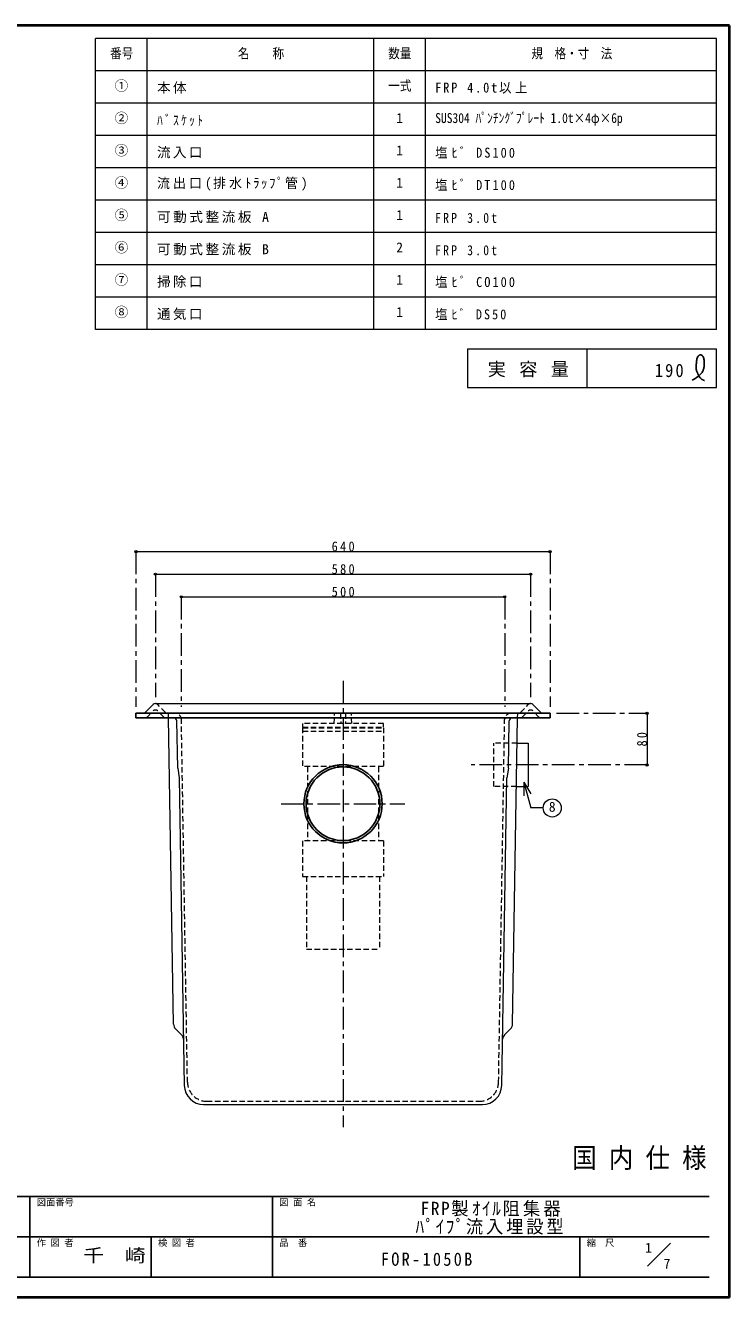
# Model space of a CAD drawing. Units: millimetres at full size, sheet at 1:7; details may follow other scales. Extents: x -1474 to 1361, y -976 to 991.
# Drawn here: x 273 to 1361, y -976 to 991 of the extents above; entities that cross this region are included whole.
import ezdxf
from ezdxf.enums import TextEntityAlignment as Align

# ---------------------------------------------------------------- set-up
doc = ezdxf.new("R2010")
doc.units = ezdxf.units.MM
doc.header["$LTSCALE"] = 7
doc.header["$PDMODE"] = 32
doc.header["$PDSIZE"] = 3.5
doc.linetypes.add('CHAIN1', pattern=[8, 5, -1, 1, -1])
doc.linetypes.add('DASHED1', pattern=[1.8, 1.2, -0.6])
doc.layers.add('0-0_ﾚｲﾔ1', color=7, linetype='Continuous', lineweight=18)
doc.styles.add('ＭＳ ゴシック', font='')
doc.styles.get('ＭＳ ゴシック').set_extended_font_data('MS Gothic')

msp = doc.modelspace()

# ---------------------------------------------------------------- linework, layer by layer
at = {"layer": '0-0_ﾚｲﾔ1', "color": 1, "lineweight": 40}
for p, q in [((1360.996, 991.391), (-1474.004, 991.391)), ((1360.996, -975.609), (1360.996, 991.391)), ((1360.996, -975.609), (-1474.004, -975.609))]:
    msp.add_line(p, q, dxfattribs=at)
at = {"layer": '0-0_ﾚｲﾔ1', "color": 3}
for p, q in [((1340.996, 971.391), (380.996, 971.391)), ((380.996, 521.391), (380.996, 971.391)), ((460.996, 521.391), (460.996, 971.391)), ((810.996, 521.391), (810.996, 971.391)), ((890.996, 521.391), (890.996, 971.391)), ((1340.996, 521.391), (1340.996, 971.391)), ((1340.996, 921.391), (380.996, 921.391)), ((1340.996, 871.391), (380.996, 871.391)), ((1340.996, 821.391), (380.996, 821.391)), ((1340.996, 771.391), (380.996, 771.391)), ((1340.996, 721.391), (380.996, 721.391)), ((1340.996, 671.391), (380.996, 671.391)), ((1340.996, 621.391), (380.996, 621.391)), ((1340.996, 571.391), (380.996, 571.391)), ((1340.996, 521.391), (380.996, 521.391)), ((955.996, 491.391), (1340.996, 491.391)), ((955.996, 491.391), (955.996, 431.391)), ((1140.996, 431.391), (1140.996, 491.391)), ((1340.996, 431.391), (1340.996, 491.391)), ((955.996, 431.391), (1340.996, 431.391))]:
    msp.add_line(p, q, dxfattribs=at)
at = {"layer": '0-0_ﾚｲﾔ1', "color": 5, "lineweight": 25}
for p, q in [((1310.027, 472.551), (1309.905, 471.442)), ((1310.18, 473.654), (1310.027, 472.551)), ((1310.375, 474.752), (1310.18, 473.654)), ((1310.512, 475.386), (1310.375, 474.752)), ((1310.635, 475.89), (1310.512, 475.386)), ((1310.884, 476.751), (1310.635, 475.89)), ((1311.188, 477.594), (1310.884, 476.751)), ((1311.558, 478.41), (1311.188, 477.594)), ((1312.006, 479.191), (1311.558, 478.41)), ((1312.543, 479.928), (1312.006, 479.191)), ((1312.899, 480.331), (1312.543, 479.928)), ((1313.156, 480.589), (1312.899, 480.331)), ((1313.632, 481.005), (1313.156, 480.589)), ((1314.143, 481.371), (1313.632, 481.005)), ((1314.682, 481.672), (1314.143, 481.371)), ((1315.239, 481.892), (1314.682, 481.672)), ((1315.807, 482.015), (1315.239, 481.892)), ((1316.139, 482.037), (1315.807, 482.015)), ((1316.542, 482.01), (1316.139, 482.037)), ((1317.227, 481.836), (1316.542, 482.01)), ((1317.89, 481.524), (1317.227, 481.836)), ((1318.519, 481.098), (1317.89, 481.524)), ((1319.1, 480.584), (1318.519, 481.098)), ((1319.621, 480.005), (1319.1, 480.584)), ((1319.891, 479.649), (1319.621, 480.005)), ((1320.312, 478.985), (1319.891, 479.649)), ((1320.857, 477.786), (1320.312, 478.985)), ((1321.211, 476.529), (1320.857, 477.786)), ((1321.419, 475.232), (1321.211, 476.529)), ((1321.526, 473.909), (1321.419, 475.232)), ((1321.576, 472.576), (1321.526, 473.909)), ((1321.596, 471.805), (1321.576, 472.576)), ((1309.336, 463.792), (1309.335, 462.464)), ((1309.335, 462.464), (1309.406, 461.142)), ((1309.391, 465.123), (1309.336, 463.792)), ((1309.483, 466.457), (1309.391, 465.123)), ((1309.406, 461.142), (1309.488, 460.379)), ((1309.594, 467.791), (1309.483, 466.457)), ((1309.488, 460.379), (1309.587, 459.718)), ((1309.587, 459.718), (1309.812, 458.585)), ((1309.659, 468.565), (1309.594, 467.791)), ((1309.712, 469.213), (1309.659, 468.565)), ((1309.804, 470.329), (1309.712, 469.213)), ((1309.905, 471.442), (1309.804, 470.329)), ((1309.812, 458.585), (1310.101, 457.461)), ((1310.101, 457.461), (1310.446, 456.351)), ((1310.446, 456.351), (1310.838, 455.255)), ((1310.838, 455.255), (1311.27, 454.175)), ((1311.27, 454.175), (1311.535, 453.558)), ((1311.535, 453.558), (1311.734, 453.112)), ((1311.734, 453.112), (1312.088, 452.352)), ((1315.551, 451.425), (1316.618, 452.524)), ((1316.618, 452.524), (1317.611, 453.683)), ((1317.611, 453.683), (1318.514, 454.905)), ((1318.514, 454.905), (1319.312, 456.192)), ((1319.312, 456.192), (1319.72, 456.968)), ((1319.72, 456.968), (1320.014, 457.601)), ((1320.014, 457.601), (1320.458, 458.722)), ((1320.458, 458.722), (1320.827, 459.873)), ((1320.827, 459.873), (1321.125, 461.048)), ((1321.125, 461.048), (1321.356, 462.238)), ((1321.356, 462.238), (1321.525, 463.436)), ((1321.525, 463.436), (1321.596, 464.131)), ((1321.619, 471.071), (1321.596, 471.805)), ((1321.596, 464.131), (1321.65, 464.85)), ((1321.66, 469.815), (1321.619, 471.071)), ((1321.65, 464.85), (1321.703, 466.089)), ((1321.696, 468.568), (1321.66, 469.815)), ((1321.714, 467.327), (1321.696, 468.568)), ((1321.703, 466.089), (1321.714, 467.327)), ((1303.349, 442.985), (1304.365, 443.57)), ((1304.365, 443.57), (1306.109, 444.587)), ((1306.109, 444.587), (1307.839, 445.629)), ((1307.839, 445.629), (1309.543, 446.712)), ((1309.543, 446.712), (1311.211, 447.851)), ((1311.211, 447.851), (1312.835, 449.064)), ((1312.088, 452.352), (1312.458, 451.6)), ((1312.458, 451.6), (1312.844, 450.855)), ((1312.835, 449.064), (1313.752, 449.806)), ((1312.844, 450.855), (1313.248, 450.115)), ((1313.248, 450.115), (1313.669, 449.379)), ((1313.669, 449.379), (1313.922, 448.953)), ((1313.752, 449.806), (1314.425, 450.384)), ((1313.922, 448.953), (1314.226, 448.459)), ((1314.226, 448.459), (1314.773, 447.616)), ((1314.425, 450.384), (1315.551, 451.425)), ((1314.773, 447.616), (1315.358, 446.801)), ((1315.358, 446.801), (1315.984, 446.029)), ((1315.984, 446.029), (1316.661, 445.316)), ((1316.661, 445.316), (1317.392, 444.678)), ((1317.392, 444.678), (1317.845, 444.349)), ((1317.845, 444.349), (1318.232, 444.103)), ((1318.232, 444.103), (1318.932, 443.726)), ((1318.932, 443.726), (1319.665, 443.399)), ((1319.665, 443.399), (1320.424, 443.111)), ((1320.424, 443.111), (1321.201, 442.852)), ((1321.201, 442.852), (1321.989, 442.61)), ((1321.989, 442.61), (1322.449, 442.473)), ((443.496, -72.109), (443.496, -79.109)), ((443.496, -72.109), (1083.496, -72.109)), ((1083.496, -72.109), (1083.496, -79.109)), ((1083.496, -79.109), (443.496, -79.109))]:
    msp.add_line(p, q, dxfattribs=at)
at = {"layer": '0-0_ﾚｲﾔ1', "color": 4, "lineweight": 9}
for p, q in [((443.496, 177.891), (1083.496, 177.891)), ((473.496, 142.891), (1053.496, 142.891)), ((513.496, 107.891), (1013.496, 107.891)), ((1233.496, -72.109), (1233.496, -152.109)), ((501.508, -553.016), (493.61, -79.109)), ((1025.483, -553.016), (1033.382, -79.109)), ((1032.724, -118.609), (1049.602, -118.609)), ((1049.602, -118.609), (1049.602, -185.609)), ((1031.607, -185.609), (1049.602, -185.609)), ((513.91, -569.239), (504.495, -559.979)), ((1013.082, -569.239), (1022.497, -559.979))]:
    msp.add_line(p, q, dxfattribs=at)
at = {"layer": '0-0_ﾚｲﾔ1', "color": 4, "linetype": 'CHAIN1', "lineweight": 9}
for p, q in [((443.496, 177.891), (443.496, -62.109)), ((1083.496, 177.891), (1083.496, -62.109)), ((473.496, 142.891), (473.496, -47.109)), ((1053.496, 142.891), (1053.496, -47.109)), ((513.496, 107.891), (513.496, -62.109)), ((1013.496, 107.891), (1013.496, -62.109)), ((763.496, -22.109), (763.496, -712.109)), ((1093.496, -72.109), (1233.496, -72.109)), ((1233.496, -152.109), (961.602, -152.109)), ((667.996, -212.109), (858.996, -212.109))]:
    msp.add_line(p, q, dxfattribs=at)
at = {"layer": '0-0_ﾚｲﾔ1'}
for p, q in [((458.178, -70.607), (469.923, -58.611)), ((473.496, -57.109), (1053.496, -57.109)), ((1068.814, -70.607), (1057.068, -58.611)), ((507.911, -157.109), (506.691, -83.853)), ((1019.08, -157.109), (1020.301, -83.853)), ((507.911, -157.109), (510.162, -172.109)), ((1019.08, -157.109), (1016.83, -172.109)), ((510.162, -172.109), (518.087, -647.609)), ((1008.905, -647.609), (1016.83, -172.109)), ((1043.201, -178.791), (1043.201, -199.791)), ((1043.201, -178.791), (1053.701, -196.977)), ((1043.201, -178.791), (1053.86, -218.571)), ((1072.886, -218.571), (1053.86, -218.571)), ((548.083, -677.109), (978.909, -677.109)), ((1234.14, -926.964), (1269.496, -891.609))]:
    msp.add_line(p, q, dxfattribs=at)
at = {"layer": '0-0_ﾚｲﾔ1', "color": 4, "linetype": 'DASHED1', "lineweight": 9}
for p, q in [((488.814, -70.607), (477.068, -58.611)), ((1038.178, -70.607), (1049.923, -58.611)), ((461.121, -77.607), (469.923, -68.617)), ((485.871, -77.607), (477.068, -68.617)), ((493.61, -79.109), (493.493, -72.109)), ((1033.382, -79.109), (1033.499, -72.109)), ((1041.121, -77.607), (1049.923, -68.617)), ((1065.871, -77.607), (1057.068, -68.617)), ((523.004, -642.609), (513.659, -81.927)), ((1003.987, -642.609), (1013.332, -81.927)), ((1032.724, -118.609), (996.602, -118.609)), ((553, -672.109), (973.992, -672.109))]:
    msp.add_line(p, q, dxfattribs=at)
at = {"layer": '0-0_ﾚｲﾔ1', "linetype": 'DASHED1'}
for p, q in [((749.996, -88.109), (750.496, -72.109)), ((759.496, -72.109), (759.996, -88.109)), ((767.496, -72.109), (766.996, -88.109)), ((776.996, -88.109), (776.496, -72.109)), ((700.996, -88.109), (700.996, -93.609)), ((825.996, -88.109), (700.996, -88.109)), ((700.996, -93.609), (825.996, -93.609)), ((700.996, -94.609), (700.996, -154.609)), ((825.996, -93.609), (825.996, -88.109)), ((700.996, -99.609), (825.996, -99.609)), ((825.996, -154.609), (700.996, -154.609)), ((708.496, -154.609), (708.496, -269.609)), ((818.496, -154.609), (818.496, -269.609)), ((825.996, -269.609), (825.996, -324.609)), ((700.996, -324.609), (825.996, -324.609)), ((706.996, -324.609), (706.996, -437.109)), ((819.996, -324.609), (819.996, -437.109)), ((706.996, -437.109), (819.996, -437.109))]:
    msp.add_line(p, q, dxfattribs=at)
at = {"layer": '0-0_ﾚｲﾔ1', "color": 6, "lineweight": 25}
for p, q in [((-1442.504, -819.109), (1329.496, -819.109)), ((279.496, -819.109), (279.496, -944.109)), ((654.496, -944.109), (654.496, -819.109)), ((1329.496, -881.609), (-95.504, -881.609)), ((466.996, -944.109), (466.996, -881.609)), ((1129.496, -944.109), (1129.496, -881.609)), ((1329.496, -944.109), (-1442.504, -944.109))]:
    msp.add_line(p, q, dxfattribs=at)
at = {"layer": '0-0_ﾚｲﾔ1', "linetype": 'DASHED1'}
for points in [[(700.996, -94.609), (825.996, -94.609), (825.996, -154.609)], [(825.996, -269.609), (700.996, -269.609), (700.996, -324.609)]]:
    msp.add_lwpolyline(points, dxfattribs=at)
at = {"layer": '0-0_ﾚｲﾔ1', "color": 4, "linetype": 'DASHED1', "lineweight": 9}
msp.add_lwpolyline([(1031.607, -185.609), (996.602, -185.609), (996.602, -118.609)], dxfattribs=at)
at = {"layer": '0-0_ﾚｲﾔ1', "color": 5, "lineweight": 25}
for radius in [60.5, 57]:
    msp.add_circle((763.496, -212.109), radius, dxfattribs=at)
at = {"layer": '0-0_ﾚｲﾔ1'}
msp.add_circle((1086.886, -218.571), 14, dxfattribs=at)
for centre, radius, start, end in [((473.496, -62.109), 5, 90, 135.6053), ((1053.496, -62.109), 5, 44.3947, 90), ((454.605, -67.109), 5, 270, 315.6053), ((1072.386, -67.109), 5, 224.3947, 270), ((501.697, -84.109), 5, 1.04163, 90), ((1025.294, -84.109), 5, 90, 178.95837), ((548.083, -647.109), 30, 180.95484, 270), ((978.909, -647.109), 30, 270, 359.04516)]:
    msp.add_arc(centre, radius, start, end, dxfattribs=at)
at = {"layer": '0-0_ﾚｲﾔ1', "color": 4, "linetype": 'DASHED1', "lineweight": 9}
for centre, radius, start, end in [((473.496, -62.109), 5, 44.3947, 90), ((1053.496, -62.109), 5, 90, 135.6053), ((457.548, -74.109), 5, 270, 315.6053), ((473.496, -72.115), 5, 44.3947, 135.6053), ((489.443, -74.109), 5, 224.3947, 270), ((492.386, -67.109), 5, 224.3947, 270), ((503.661, -82.109), 10, 1.04163, 90), ((1023.33, -82.109), 10, 90, 178.95837), ((1034.605, -67.109), 5, 270, 315.6053), ((1037.548, -74.109), 5, 270, 315.6053), ((1053.496, -72.115), 5, 44.3947, 135.6053), ((1069.443, -74.109), 5, 224.3947, 270), ((553, -642.109), 30, 180.95484, 270), ((973.992, -642.109), 30, 270, 359.04516)]:
    msp.add_arc(centre, radius, start, end, dxfattribs=at)
at = {"layer": '0-0_ﾚｲﾔ1', "color": 4, "lineweight": 9}
for centre, start, end in [((511.507, -552.85), 180.95484, 225.47742), ((506.898, -576.369), 0.95484, 45.47742), ((1020.094, -576.369), 134.52258, 179.04516), ((1015.485, -552.85), 314.52258, 359.04516)]:
    msp.add_arc(centre, 10, start, end, dxfattribs=at)
at = {"layer": '0-0_ﾚｲﾔ1', "color": 4}
for p in [(443.496, 177.891), (1083.496, 177.891), (473.496, 142.891), (1053.496, 142.891), (513.496, 107.891), (1013.496, 107.891), (1233.496, -72.109), (1233.496, -152.109)]:
    msp.add_point(p, dxfattribs=at)

# ---------------------------------------------------------------- texts
at = {"layer": '0-0_ﾚｲﾔ1', "style": 'ＭＳ ゴシック'}
for s, height, width, p in [('番号', 15.4, 0.85, (403.496, 935.891)), ('名\u3000\u3000称', 15.4, 0.85, (600.996, 935.891)), ('数量', 15.4, 0.85, (833.496, 935.891)), ('規\u3000格・寸\u3000法', 15.4, 0.85, (1054.746, 935.891)), ('一式', 15.4, 0.85, (833.496, 885.891)), ('SUS304 ﾊﾟﾝﾁﾝｸﾞﾌﾟﾚｰﾄ 1.0t×4φ×6p', 15.4, 0.85, (905.996, 835.891)), ('国 内 仕 様', 30.79, 0.9, (1117.746, -784.109)), ('千\u3000崎', 20.53, 1.15, (361.996, -926.859))]:
    msp.add_text(s, height=height, dxfattribs=dict(at, width=width)).set_placement(p, align=Align.BOTTOM_LEFT)
for s, height, p in [('①', 15.4, (410.496, 885.891)), ('②', 15.4, (410.496, 835.891)), ('1', 15.4, (845.746, 835.891)), ('③', 15.4, (410.496, 785.891)), ('1', 15.4, (845.746, 785.891)), ('④', 15.4, (410.496, 735.891)), ('1', 15.4, (845.746, 735.891)), ('⑤', 15.4, (410.496, 685.891)), ('1', 15.4, (845.746, 685.891)), ('⑥', 15.4, (410.496, 635.891)), ('2', 15.4, (845.746, 635.891)), ('⑦', 15.4, (410.496, 585.891)), ('1', 15.4, (845.746, 585.891)), ('⑧', 15.4, (410.496, 535.891)), ('1', 15.4, (845.746, 535.891)), ('8', 15.4, (1081.636, -229.071)), ('図面番号', 10.26, (289.996, -836.609)), ('図 面 名', 10.26, (664.996, -836.609)), ('作 図 者', 10.26, (289.996, -899.109)), ('検 図 者', 10.26, (477.496, -899.109)), ('品\u3000番', 10.26, (664.996, -899.109)), ('縮\u3000尺', 10.26, (1139.996, -899.109)), ('1', 15.4, (1230.585, -910.876)), ('7', 15.4, (1259.089, -935.641))]:
    msp.add_text(s, height=height, dxfattribs=at).set_placement(p, align=Align.BOTTOM_LEFT)
at = {"layer": '0-0_ﾚｲﾔ1', "attachment_point": 7, "style": 'ＭＳ ゴシック'}
for s, insert, char_height in [('\\T1.17;本体', (475.996, 885.891), 15.4), ('\\T1.31;\\W0.9;FRP\\~4.0t以上', (905.996, 885.891), 15.4), ('\\T1.39;\\W0.85;ﾊﾞｽｹｯﾄ', (475.996, 835.891), 15.4), ('\\T1.17;流入口', (475.996, 785.891), 15.4), ('\\T1.34;\\W0.9;塩ﾋﾞ\\~DS100', (905.996, 785.891), 15.4), ('\\T1.24;\\W0.95;流出口(排水ﾄﾗｯﾌﾟ管)', (475.996, 735.891), 15.4), ('\\T1.34;\\W0.9;塩ﾋﾞ\\~DT100', (905.996, 735.891), 15.4), ('\\T1.19;可動式整流板\\~A', (475.996, 685.891), 15.4), ('\\T1.39;\\W0.85;FRP\\~3.0t', (905.996, 685.891), 15.4), ('\\T1.19;可動式整流板\\~B', (475.996, 635.891), 15.4), ('\\T1.39;\\W0.85;FRP\\~3.0t', (905.996, 635.891), 15.4), ('\\T1.17;掃除口', (475.996, 585.891), 15.4), ('\\T1.34;\\W0.9;塩ﾋﾞ\\~CO100', (905.996, 585.891), 15.4), ('\\T1.17;通気口', (475.996, 535.891), 15.4), ('\\T1.33;\\W0.9;塩ﾋﾞ\\~DS50', (905.996, 535.891), 15.4), ('\\T1.16;実\\~容\\~量', (987.246, 447.391), 20.53), ('\\T1.27;\\W0.9;190', (1245.496, 447.391), 20.53), ('\\T1.38;\\W0.9;640', (745.996, 177.891), 15.4), ('\\T1.38;\\W0.9;580', (745.996, 142.891), 15.4), ('\\T1.38;\\W0.9;500', (745.996, 107.891), 15.4), ('\\T1.19;\\W0.95;FRP製ｵｲﾙ阻集器', (883.496, -850.359), 20.53), ('\\T1.17;\\W0.95;ﾊﾟｲﾌﾟ流入埋設型', (875.621, -878.359), 20.53), ('\\T1.28;\\W0.9;FOR-1050B', (821.996, -926.859), 20.53)]:
    msp.add_mtext(s, dxfattribs=dict(at, insert=insert, char_height=char_height))
at = {"layer": '0-0_ﾚｲﾔ1', "insert": (1233.496, -123.484), "char_height": 15.4, "attachment_point": 7, "rotation": 90, "style": 'ＭＳ ゴシック'}
msp.add_mtext('\\T1.36;\\W0.9;80', dxfattribs=at)

doc.saveas('drawing.dxf')
